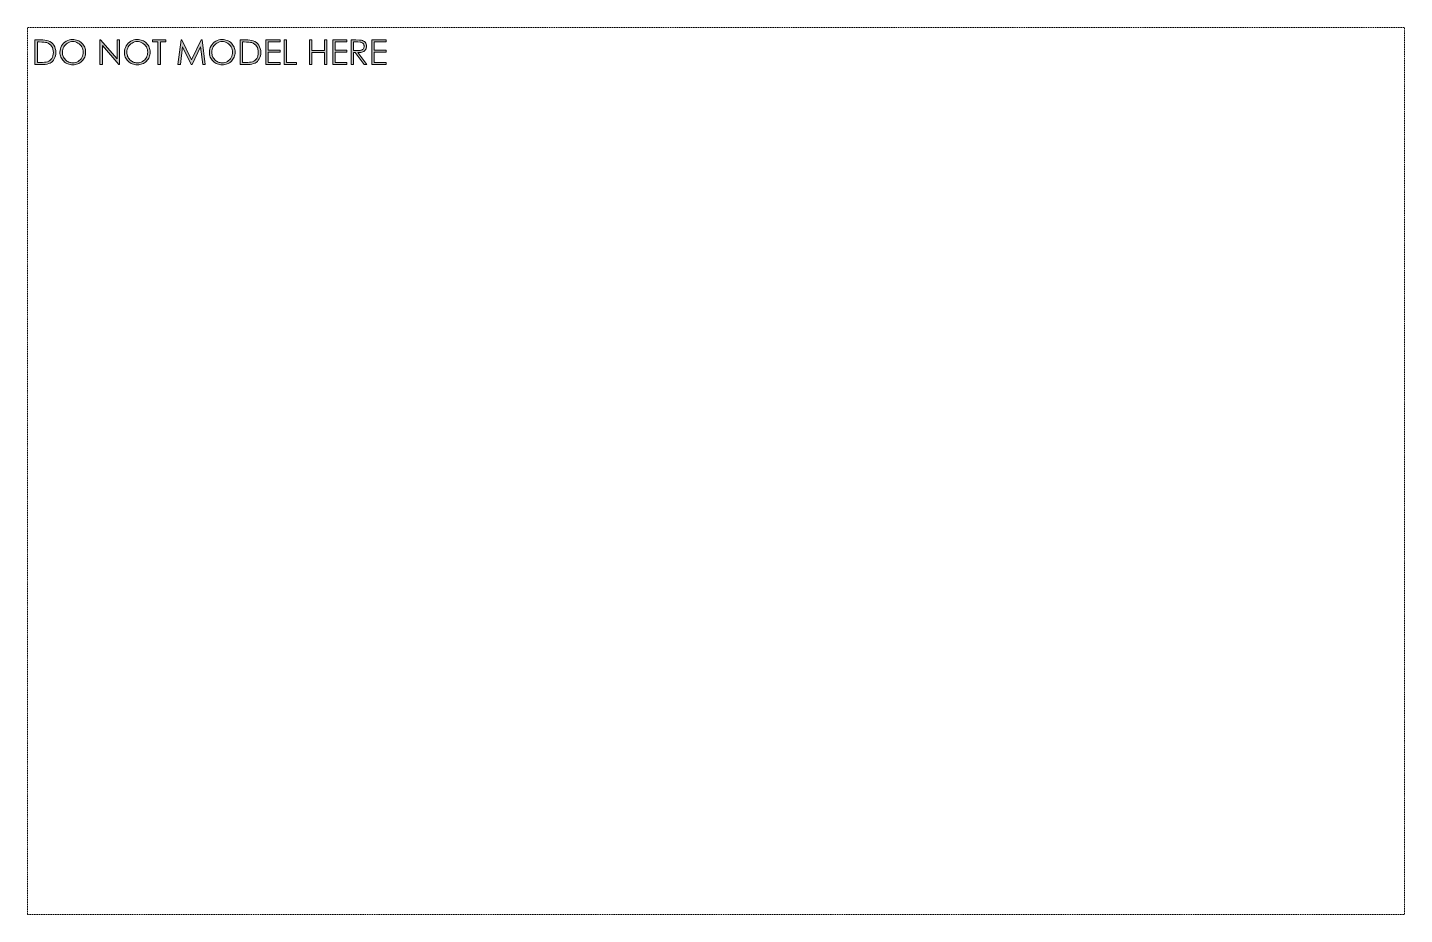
# Model space of a CAD drawing. Header units: inches. Extents: x -10205 to 13964, y -460 to 30702.
# Drawn here: x 11972 to 13964, y -27 to 1257 of the extents above; entities that cross this region are included whole.
import ezdxf

# ---------------------------------------------------------------- set-up
doc = ezdxf.new("R2010")
doc.units = ezdxf.units.IN
doc.header["$MEASUREMENT"] = 0
doc.linetypes.add('Hidden 1_8_', pattern=[0.1875, 0.125, -0.0625])
for name, color, linetype, lineweight in [('A-DETL-HDLN', 90, 'Hidden 1_8_', 9), ('A-GENM', 5, 'Continuous', 9), ('A-GENM-9', 5, 'Continuous', 5)]:
    doc.layers.add(name, color=color, linetype=linetype, lineweight=lineweight)

msp = doc.modelspace()

# ---------------------------------------------------------------- hatches: boundary and pattern name
at = {"layer": 'A-GENM'}
h = msp.add_hatch(color=256, dxfattribs=at)
h.paths.add_polyline_path([(11994.1, 1203.9), (11997.3, 1204), (12000.1, 1204.4), (12002.6, 1205.1), (12004.5, 1205.9), (12006.3, 1206.9), (12007.9, 1208.4), (12009.3, 1209.9), (12010.5, 1211.8), (12011.6, 1213.9), (12012.3, 1216.2), (12012.7, 1218.6), (12012.9, 1221.2), (12012.7, 1224.2), (12012.1, 1226.9), (12011.2, 1229.5), (12009.9, 1231.8), (12008.3, 1233.9), (12006.4, 1235.6), (12003.8, 1237.2), (12001.8, 1238.1), (11999.7, 1238.6), (11997.1, 1239), (11993.9, 1239.3), (11986.3, 1239.4), (11982.7, 1239.4), (11982.7, 1203.9), (11986.3, 1203.9)], flags=0)
h.paths.add_polyline_path([(11986.3, 1206.9), (11986.3, 1236.4), (11992.4, 1236.3), (11995.4, 1236.2), (11997.9, 1235.8), (11999.8, 1235.4), (12002, 1234.5), (12003.8, 1233.4), (12005.5, 1231.8), (12006.8, 1230.2), (12007.9, 1228.3), (12008.8, 1225.6), (12009.2, 1223.7), (12009.3, 1220.8), (12009.2, 1218.7), (12008.7, 1216.4), (12007.9, 1214.2), (12007, 1212.7), (12005.7, 1211), (12004.3, 1209.7), (12002.5, 1208.6), (12000.7, 1207.8), (11999, 1207.4), (11996.7, 1207.1), (11993.8, 1206.9), (11990.4, 1206.9)], flags=0)
at = {"layer": 'A-GENM-9'}
h = msp.add_hatch(color=256, dxfattribs=at)
h.paths.add_polyline_path([(12037.4, 1203.3), (12039.3, 1203.4), (12041.3, 1203.7), (12043.2, 1204.2), (12044.6, 1204.7), (12046.2, 1205.4), (12048.1, 1206.6), (12049.4, 1207.6), (12050.6, 1208.7), (12051.8, 1210), (12052.9, 1211.5), (12053.9, 1213), (12054.6, 1214.6), (12055.2, 1216.2), (12055.6, 1218), (12055.9, 1219.8), (12056, 1221.7), (12055.9, 1223.8), (12055.6, 1225.7), (12055, 1227.6), (12054.4, 1229.3), (12053.9, 1230.4), (12052.9, 1231.9), (12051.8, 1233.3), (12050.6, 1234.7), (12048.5, 1236.4), (12047.7, 1237), (12046.2, 1237.9), (12044.5, 1238.6), (12042.1, 1239.4), (12041, 1239.6), (12039.1, 1239.9), (12037.1, 1240), (12034.7, 1239.8), (12032.4, 1239.3), (12030.1, 1238.6), (12027.9, 1237.5), (12025.9, 1236.2), (12024.1, 1234.6), (12022.6, 1232.8), (12021.2, 1230.8), (12020.2, 1228.6), (12019.4, 1226.3), (12018.9, 1223.7), (12018.8, 1221.2), (12018.9, 1219.1), (12019.1, 1217.9), (12019.6, 1215.9), (12020.2, 1214.4), (12020.9, 1212.9), (12021.8, 1211.4), (12023.4, 1209.4), (12024.8, 1208.1), (12025.7, 1207.3), (12027, 1206.3), (12029, 1205.2), (12030.3, 1204.6), (12032.6, 1203.9), (12033.7, 1203.7), (12035.5, 1203.4), (12037.3, 1203.3)], flags=0)
h.paths.add_polyline_path([(12037.3, 1206.3), (12035.5, 1206.4), (12033.7, 1206.7), (12032.9, 1206.9), (12031.5, 1207.4), (12030.3, 1208), (12029, 1208.8), (12027.5, 1210), (12026.7, 1210.7), (12025.4, 1212.2), (12024.8, 1213), (12024, 1214.3), (12023.4, 1215.6), (12022.8, 1217.5), (12022.6, 1218.4), (12022.4, 1219.9), (12022.3, 1221.5), (12022.4, 1223.6), (12022.8, 1225.6), (12023.4, 1227.5), (12024.3, 1229.3), (12025.4, 1231), (12027.1, 1232.8), (12028.1, 1233.8), (12030.1, 1235.1), (12031.6, 1235.8), (12033.5, 1236.5), (12035.3, 1236.9), (12037.3, 1237), (12039.3, 1236.9), (12041.4, 1236.4), (12043.1, 1235.8), (12045.3, 1234.6), (12046.6, 1233.8), (12048.1, 1232.5), (12049.4, 1231), (12050.5, 1229.3), (12051.3, 1227.6), (12051.9, 1225.7), (12052.3, 1223.8), (12052.4, 1221.7), (12052.3, 1219.6), (12051.9, 1217.6), (12051.3, 1215.7), (12050.5, 1213.9), (12049.4, 1212.2), (12047.7, 1210.4), (12046.2, 1209.1), (12045, 1208.3), (12043.1, 1207.4), (12041.3, 1206.8), (12039.3, 1206.4), (12037.8, 1206.3)], flags=0)
for points in [[(12104.2, 1203.9), (12105, 1203.9), (12105, 1239.4), (12101.5, 1239.4), (12101.5, 1212.1), (12077.4, 1239.4), (12076.7, 1239.4), (12076.7, 1203.9), (12080.2, 1203.9), (12080.2, 1231.1), (12101.5, 1207)], [(12160.8, 1203.9), (12164.1, 1203.9), (12164.1, 1236.4), (12171.8, 1236.4), (12171.8, 1239.4), (12152.9, 1239.4), (12152.9, 1236.4), (12160.5, 1236.4), (12160.5, 1203.9)], [(12193, 1203.9), (12196.3, 1229.3), (12208.6, 1203.9), (12210, 1203.9), (12222.3, 1229.3), (12225.5, 1203.9), (12229.1, 1203.9), (12224.5, 1239.4), (12223.3, 1239.4), (12209.3, 1210.4), (12195.2, 1239.4), (12194, 1239.4), (12189.5, 1203.9)], [(12316.5, 1203.9), (12337.2, 1203.9), (12337.2, 1206.9), (12320, 1206.9), (12320, 1221.6), (12337.2, 1221.6), (12337.2, 1224.6), (12320, 1224.6), (12320, 1236.4), (12337.2, 1236.4), (12337.2, 1239.4), (12316.5, 1239.4)], [(12360.8, 1203.9), (12360.8, 1206.9), (12346.6, 1206.9), (12346.6, 1239.4), (12343.1, 1239.4), (12343.1, 1203.9), (12346.6, 1203.9)], [(12379.7, 1203.9), (12383.2, 1203.9), (12383.2, 1221.1), (12401.5, 1221.1), (12401.5, 1203.9), (12405.1, 1203.9), (12405.1, 1239.4), (12401.5, 1239.4), (12401.5, 1224), (12383.2, 1224), (12383.2, 1239.4), (12379.7, 1239.4)], [(12413.4, 1203.9), (12434, 1203.9), (12434, 1206.9), (12416.9, 1206.9), (12416.9, 1221.6), (12434, 1221.6), (12434, 1224.6), (12416.9, 1224.6), (12416.9, 1236.4), (12434, 1236.4), (12434, 1239.4), (12413.4, 1239.4)], [(12472.3, 1203.9), (12490.7, 1203.9), (12490.7, 1206.9), (12473.6, 1206.9), (12473.6, 1221.6), (12490.7, 1221.6), (12490.7, 1224.6), (12473.6, 1224.6), (12473.6, 1236.4), (12490.7, 1236.4), (12490.7, 1239.4), (12470.1, 1239.4), (12470.1, 1203.9)]]:
    msp.add_hatch(color=256, dxfattribs=at).paths.add_polyline_path(points, flags=0)
h = msp.add_hatch(color=256, dxfattribs=at)
h.paths.add_polyline_path([(12130.8, 1203.3), (12132.7, 1203.4), (12134.6, 1203.7), (12136.5, 1204.2), (12137.9, 1204.7), (12139.5, 1205.4), (12141.4, 1206.6), (12142.7, 1207.6), (12143.9, 1208.7), (12145.2, 1210), (12146.7, 1212.1), (12147.2, 1213), (12148, 1214.6), (12148.6, 1216.2), (12149, 1218), (12149.2, 1219.8), (12149.3, 1221.7), (12149.2, 1223.8), (12148.9, 1225.7), (12148.4, 1227.6), (12147.7, 1229.3), (12147.2, 1230.4), (12146.3, 1231.9), (12145.2, 1233.3), (12143.9, 1234.7), (12141.8, 1236.4), (12141, 1237), (12139.5, 1237.9), (12137.8, 1238.6), (12135.5, 1239.4), (12134.3, 1239.6), (12132.4, 1239.9), (12130.5, 1240), (12128, 1239.8), (12125.7, 1239.3), (12123.4, 1238.6), (12121.3, 1237.5), (12119.3, 1236.2), (12117.5, 1234.6), (12115.9, 1232.8), (12114.6, 1230.8), (12113.5, 1228.6), (12112.7, 1226.3), (12112.2, 1224), (12112.1, 1221.5), (12112.2, 1219.1), (12112.4, 1217.9), (12113, 1215.9), (12113.5, 1214.4), (12114.2, 1212.9), (12115.1, 1211.4), (12116.2, 1210), (12118.1, 1208.1), (12119, 1207.3), (12120.4, 1206.3), (12122.3, 1205.2), (12123.6, 1204.6), (12125.9, 1203.9), (12127, 1203.7), (12128.8, 1203.4), (12130.6, 1203.3)], flags=0)
h.paths.add_polyline_path([(12130.6, 1206.3), (12128.8, 1206.4), (12127, 1206.7), (12126.2, 1206.9), (12124.8, 1207.4), (12123.6, 1208), (12122.3, 1208.8), (12120.8, 1210), (12120, 1210.7), (12118.7, 1212.2), (12118.1, 1213), (12117.4, 1214.3), (12116.7, 1215.6), (12116.1, 1217.5), (12115.9, 1218.4), (12115.7, 1219.9), (12115.6, 1221.5), (12115.8, 1223.6), (12116.1, 1225.6), (12116.8, 1227.5), (12117.6, 1229.3), (12118.7, 1231), (12120.4, 1232.8), (12121.5, 1233.8), (12123.4, 1235.1), (12124.9, 1235.8), (12126.8, 1236.5), (12128.7, 1236.9), (12130.6, 1237), (12132.6, 1236.9), (12134.7, 1236.4), (12136.4, 1235.8), (12138.7, 1234.6), (12139.9, 1233.8), (12141.4, 1232.5), (12142.7, 1231), (12143.8, 1229.3), (12144.7, 1227.6), (12145.3, 1225.7), (12145.6, 1223.8), (12145.8, 1221.7), (12145.6, 1219.6), (12145.3, 1217.6), (12144.7, 1215.7), (12143.8, 1213.9), (12142.6, 1212.1), (12141.1, 1210.4), (12139.5, 1209.1), (12138.3, 1208.3), (12136.4, 1207.4), (12134.6, 1206.8), (12132.7, 1206.4), (12131.2, 1206.3)], flags=0)
h = msp.add_hatch(color=256, dxfattribs=at)
h.paths.add_polyline_path([(12253.6, 1203.3), (12255.5, 1203.4), (12257.5, 1203.7), (12259.4, 1204.2), (12260.8, 1204.7), (12262.4, 1205.4), (12264.6, 1206.8), (12265.6, 1207.6), (12266.8, 1208.7), (12268, 1210), (12269.1, 1211.5), (12270.1, 1213), (12270.8, 1214.6), (12271.4, 1216.2), (12271.8, 1218), (12272.1, 1219.8), (12272.2, 1221.7), (12272.1, 1223.8), (12271.7, 1225.7), (12271.2, 1227.6), (12270.8, 1228.8), (12270.1, 1230.4), (12269.1, 1231.9), (12267.5, 1233.9), (12266.7, 1234.8), (12264.7, 1236.4), (12263.9, 1237), (12262.3, 1237.9), (12260.7, 1238.6), (12259, 1239.2), (12257.2, 1239.6), (12255.3, 1239.9), (12253.3, 1240), (12250.9, 1239.8), (12248.6, 1239.3), (12246.3, 1238.6), (12244.1, 1237.5), (12242.1, 1236.2), (12240.3, 1234.6), (12238.8, 1232.8), (12237.4, 1230.8), (12236.3, 1228.6), (12235.6, 1226.3), (12235.1, 1224), (12235, 1221.5), (12235.1, 1219.1), (12235.3, 1217.9), (12235.8, 1215.9), (12236.3, 1214.4), (12237.1, 1212.9), (12238, 1211.4), (12239.6, 1209.4), (12241, 1208.1), (12241.9, 1207.3), (12243.2, 1206.3), (12245.2, 1205.2), (12246.4, 1204.6), (12248.7, 1203.9), (12249.9, 1203.7), (12251.7, 1203.4), (12253.5, 1203.3)], flags=0)
h.paths.add_polyline_path([(12253.5, 1206.3), (12251.7, 1206.4), (12249.9, 1206.7), (12249.1, 1206.9), (12247.7, 1207.4), (12246.4, 1208), (12245.2, 1208.8), (12243.6, 1210), (12242.9, 1210.7), (12241.9, 1211.8), (12241, 1213), (12240.2, 1214.3), (12239.6, 1215.6), (12239, 1217.5), (12238.8, 1218.4), (12238.6, 1219.9), (12238.5, 1221.5), (12238.6, 1223.6), (12239, 1225.6), (12239.6, 1227.5), (12240.5, 1229.3), (12241.6, 1231), (12243.3, 1232.8), (12244.3, 1233.8), (12246.3, 1235.1), (12247.8, 1235.8), (12249.6, 1236.5), (12251.5, 1236.9), (12253.5, 1237), (12255.5, 1236.9), (12257.4, 1236.5), (12259.3, 1235.8), (12261.5, 1234.6), (12262.8, 1233.8), (12264.6, 1232.1), (12265.6, 1231), (12266.7, 1229.4), (12267.5, 1227.6), (12268.1, 1225.7), (12268.5, 1223.8), (12268.6, 1221.7), (12268.5, 1219.6), (12268.1, 1217.6), (12267.5, 1215.7), (12266.7, 1213.9), (12265.6, 1212.2), (12263.9, 1210.4), (12262.4, 1209.1), (12261.2, 1208.3), (12259.3, 1207.4), (12257.5, 1206.8), (12255.5, 1206.4), (12254, 1206.3)], flags=0)
h = msp.add_hatch(color=256, dxfattribs=at)
h.paths.add_polyline_path([(12279.3, 1203.9), (12290.6, 1203.9), (12293.8, 1204), (12296.6, 1204.4), (12299.1, 1205.1), (12301, 1205.9), (12302.8, 1206.9), (12304.4, 1208.3), (12305.8, 1209.9), (12307.1, 1211.8), (12308.1, 1213.9), (12308.8, 1216.2), (12309.2, 1218.6), (12309.4, 1221.6), (12309.1, 1224.6), (12308.7, 1226.9), (12307.7, 1229.5), (12306.5, 1231.8), (12304.9, 1233.9), (12303, 1235.6), (12300.4, 1237.2), (12298.3, 1238.1), (12296.2, 1238.6), (12293.6, 1239), (12290.4, 1239.3), (12282.8, 1239.4), (12279.3, 1239.4)], flags=0)
h.paths.add_polyline_path([(12282.8, 1206.9), (12282.8, 1236.4), (12288.9, 1236.3), (12291.9, 1236.2), (12294.4, 1235.8), (12296.4, 1235.4), (12298.5, 1234.5), (12300.4, 1233.4), (12302.1, 1231.8), (12303.3, 1230.2), (12304.4, 1228.3), (12305.3, 1225.6), (12305.7, 1223.7), (12305.8, 1220.8), (12305.7, 1218.7), (12305.3, 1216.5), (12304.4, 1214.2), (12303.5, 1212.7), (12302.3, 1211), (12300.8, 1209.7), (12299, 1208.6), (12297.2, 1207.8), (12295.5, 1207.4), (12293.2, 1207.1), (12290.4, 1206.9), (12286.9, 1206.9)], flags=0)
h = msp.add_hatch(color=256, dxfattribs=at)
h.paths.add_polyline_path([(12439.9, 1203.9), (12443.5, 1203.9), (12443.5, 1221.1), (12445.7, 1221.1), (12458.7, 1203.9), (12463, 1203.9), (12450, 1221.1), (12453.1, 1221.2), (12454, 1221.3), (12456, 1221.8), (12457.3, 1222.3), (12458.7, 1223), (12459.3, 1223.5), (12460.4, 1224.5), (12461.3, 1225.8), (12461.6, 1226.5), (12462, 1227.6), (12462.3, 1228.9), (12462.4, 1230.3), (12462.3, 1231.9), (12461.9, 1233.4), (12461, 1235), (12460.4, 1235.9), (12459.3, 1237), (12458.1, 1237.8), (12456.7, 1238.5), (12455.2, 1238.9), (12452.1, 1239.2), (12443.5, 1239.4), (12439.9, 1239.4)], flags=0)
h.paths.add_polyline_path([(12449.7, 1224), (12443.5, 1224), (12443.5, 1236.4), (12450, 1236.4), (12453.1, 1236.2), (12454.3, 1236), (12455.2, 1235.8), (12456, 1235.4), (12456.7, 1234.9), (12457.3, 1234.3), (12457.9, 1233.6), (12458.3, 1232.8), (12458.7, 1231.7), (12458.8, 1231.2), (12458.8, 1230.3), (12458.7, 1228.9), (12458.6, 1228.5), (12458.3, 1227.7), (12457.8, 1226.9), (12457.3, 1226.2), (12456.7, 1225.6), (12456, 1225.1), (12455.1, 1224.7), (12454, 1224.3), (12452.9, 1224.1), (12449.9, 1224)], flags=0)

# ---------------------------------------------------------------- linework, layer by layer
at = {"layer": 'A-DETL-HDLN'}
for p, q in [((11971.9, 1257.3), (13963.9, 1257.3)), ((11971.9, -26.7), (11971.9, 1257.3)), ((13963.9, 1257.3), (13963.9, -26.7)), ((13963.9, -26.7), (11971.9, -26.7))]:
    msp.add_line(p, q, dxfattribs=at)
at = {"layer": 'A-GENM'}
for p, q in [((11990.1, 1239.4), (11982.7, 1239.4)), ((11982.7, 1239.4), (11982.7, 1203.9)), ((11986.3, 1206.9), (11986.3, 1236.4)), ((11986.3, 1236.4), (11988.8, 1236.4)), ((11988.8, 1236.4), (11992.4, 1236.3)), ((11993.9, 1239.3), (11990.1, 1239.4)), ((11992.4, 1236.3), (11995.4, 1236.2)), ((11997.1, 1239), (11993.9, 1239.3)), ((11995.4, 1236.2), (11997.9, 1235.8)), ((11999.7, 1238.6), (11997.1, 1239)), ((11997.9, 1235.8), (11999.8, 1235.4)), ((12001.8, 1238.1), (11999.7, 1238.6)), ((11999.8, 1235.4), (12002, 1234.5)), ((12004.3, 1237), (12001.8, 1238.1)), ((12006.4, 1235.6), (12004.3, 1237)), ((12008.3, 1233.9), (12006.4, 1235.6)), ((12025.9, 1236.2), (12024.1, 1234.6)), ((12027.9, 1237.5), (12025.9, 1236.2)), ((12030.1, 1238.6), (12027.9, 1237.5)), ((12029.8, 1234.9), (12031.6, 1235.8)), ((12032.4, 1239.3), (12030.1, 1238.6)), ((12031.6, 1235.8), (12033.5, 1236.5)), ((12034.7, 1239.8), (12032.4, 1239.3)), ((12033.5, 1236.5), (12035.3, 1236.9)), ((12037.1, 1240), (12034.7, 1239.8)), ((12035.3, 1236.9), (12037.3, 1237)), ((12039.1, 1239.9), (12037.1, 1240)), ((12037.3, 1237), (12039.3, 1236.9)), ((12041, 1239.6), (12039.1, 1239.9)), ((12039.3, 1236.9), (12041.2, 1236.5)), ((12042.8, 1239.2), (12041, 1239.6)), ((12041.2, 1236.5), (12043.1, 1235.8)), ((12044.5, 1238.6), (12042.8, 1239.2)), ((12043.1, 1235.8), (12044.9, 1234.9)), ((12046.2, 1237.9), (12044.5, 1238.6)), ((12047.7, 1237), (12046.2, 1237.9)), ((12049.2, 1235.9), (12047.7, 1237)), ((12050.6, 1234.7), (12049.2, 1235.9)), ((12077.4, 1239.4), (12076.7, 1239.4)), ((12076.7, 1239.4), (12076.7, 1203.9)), ((12101.5, 1212.1), (12077.4, 1239.4)), ((12105, 1239.4), (12101.5, 1239.4)), ((12101.5, 1239.4), (12101.5, 1212.1)), ((12105, 1203.9), (12105, 1239.4)), ((12119.3, 1236.2), (12117.5, 1234.6)), ((12121.3, 1237.5), (12119.3, 1236.2)), ((12123.4, 1238.6), (12121.3, 1237.5)), ((12123.1, 1234.9), (12124.9, 1235.8)), ((12125.7, 1239.3), (12123.4, 1238.6)), ((12124.9, 1235.8), (12126.8, 1236.5)), ((12128, 1239.8), (12125.7, 1239.3)), ((12126.8, 1236.5), (12128.7, 1236.9)), ((12130.5, 1240), (12128, 1239.8)), ((12128.7, 1236.9), (12130.6, 1237)), ((12132.4, 1239.9), (12130.5, 1240)), ((12130.6, 1237), (12132.6, 1236.9)), ((12134.3, 1239.6), (12132.4, 1239.9)), ((12132.6, 1236.9), (12134.5, 1236.5)), ((12136.1, 1239.2), (12134.3, 1239.6)), ((12134.5, 1236.5), (12136.4, 1235.8)), ((12137.8, 1238.6), (12136.1, 1239.2)), ((12136.4, 1235.8), (12138.2, 1234.9)), ((12139.5, 1237.9), (12137.8, 1238.6)), ((12141, 1237), (12139.5, 1237.9)), ((12142.5, 1235.9), (12141, 1237)), ((12143.9, 1234.7), (12142.5, 1235.9)), ((12171.8, 1239.4), (12152.9, 1239.4)), ((12152.9, 1239.4), (12152.9, 1236.4)), ((12152.9, 1236.4), (12160.5, 1236.4)), ((12160.5, 1236.4), (12160.5, 1203.9)), ((12164.1, 1203.9), (12164.1, 1236.4)), ((12164.1, 1236.4), (12171.8, 1236.4)), ((12171.8, 1236.4), (12171.8, 1239.4)), ((12194, 1239.4), (12189.5, 1203.9)), ((12195.2, 1239.4), (12194, 1239.4)), ((12209.3, 1210.4), (12195.2, 1239.4)), ((12223.3, 1239.4), (12209.3, 1210.4)), ((12224.5, 1239.4), (12223.3, 1239.4)), ((12229.1, 1203.9), (12224.5, 1239.4)), ((12242.1, 1236.2), (12240.3, 1234.6)), ((12244.1, 1237.5), (12242.1, 1236.2)), ((12246.3, 1238.6), (12244.1, 1237.5)), ((12246, 1234.9), (12247.8, 1235.8)), ((12248.6, 1239.3), (12246.3, 1238.6)), ((12247.8, 1235.8), (12249.6, 1236.5)), ((12250.9, 1239.8), (12248.6, 1239.3)), ((12249.6, 1236.5), (12251.5, 1236.9)), ((12253.3, 1240), (12250.9, 1239.8)), ((12251.5, 1236.9), (12253.5, 1237)), ((12255.3, 1239.9), (12253.3, 1240)), ((12253.5, 1237), (12255.5, 1236.9)), ((12257.2, 1239.6), (12255.3, 1239.9)), ((12255.5, 1236.9), (12257.4, 1236.5)), ((12259, 1239.2), (12257.2, 1239.6)), ((12257.4, 1236.5), (12259.3, 1235.8)), ((12260.7, 1238.6), (12259, 1239.2)), ((12259.3, 1235.8), (12261.1, 1234.9)), ((12262.3, 1237.9), (12260.7, 1238.6)), ((12263.9, 1237), (12262.3, 1237.9)), ((12265.4, 1235.9), (12263.9, 1237)), ((12266.8, 1234.7), (12265.4, 1235.9)), ((12286.7, 1239.4), (12279.3, 1239.4)), ((12279.3, 1239.4), (12279.3, 1203.9)), ((12282.8, 1206.9), (12282.8, 1236.4)), ((12282.8, 1236.4), (12285.3, 1236.4)), ((12285.3, 1236.4), (12288.9, 1236.3)), ((12290.4, 1239.3), (12286.7, 1239.4)), ((12288.9, 1236.3), (12291.9, 1236.2)), ((12293.6, 1239), (12290.4, 1239.3)), ((12291.9, 1236.2), (12294.4, 1235.8)), ((12296.2, 1238.6), (12293.6, 1239)), ((12294.4, 1235.8), (12296.4, 1235.4)), ((12298.3, 1238.1), (12296.2, 1238.6)), ((12296.4, 1235.4), (12298.5, 1234.5)), ((12300.8, 1237), (12298.3, 1238.1)), ((12303, 1235.6), (12300.8, 1237)), ((12304.9, 1233.9), (12303, 1235.6)), ((12316.5, 1239.4), (12316.5, 1203.9)), ((12337.2, 1239.4), (12316.5, 1239.4)), ((12320, 1224.6), (12320, 1236.4)), ((12320, 1236.4), (12337.2, 1236.4)), ((12337.2, 1236.4), (12337.2, 1239.4)), ((12343.1, 1239.4), (12343.1, 1203.9)), ((12346.6, 1239.4), (12343.1, 1239.4)), ((12346.6, 1206.9), (12346.6, 1239.4)), ((12379.7, 1239.4), (12379.7, 1203.9)), ((12383.2, 1239.4), (12379.7, 1239.4)), ((12383.2, 1224), (12383.2, 1239.4)), ((12405.1, 1239.4), (12401.5, 1239.4)), ((12401.5, 1239.4), (12401.5, 1224)), ((12405.1, 1203.9), (12405.1, 1239.4)), ((12413.4, 1239.4), (12413.4, 1203.9)), ((12434, 1239.4), (12413.4, 1239.4)), ((12416.9, 1224.6), (12416.9, 1236.4)), ((12416.9, 1236.4), (12434, 1236.4)), ((12434, 1236.4), (12434, 1239.4)), ((12439.9, 1239.4), (12439.9, 1203.9)), ((12447.1, 1239.4), (12439.9, 1239.4)), ((12443.5, 1236.4), (12449.9, 1236.4)), ((12443.5, 1224), (12443.5, 1236.4)), ((12452.1, 1239.2), (12447.1, 1239.4)), ((12449.9, 1236.4), (12453.1, 1236.2)), ((12455.2, 1238.9), (12452.1, 1239.2)), ((12453.1, 1236.2), (12454.3, 1236)), ((12454.3, 1236), (12455.2, 1235.8)), ((12456.7, 1238.5), (12455.2, 1238.9)), ((12455.2, 1235.8), (12456, 1235.4)), ((12456, 1235.4), (12456.7, 1234.9)), ((12458.1, 1237.8), (12456.7, 1238.5)), ((12459.3, 1237), (12458.1, 1237.8)), ((12460.4, 1235.9), (12459.3, 1237)), ((12461.3, 1234.7), (12460.4, 1235.9)), ((12470.1, 1239.4), (12470.1, 1203.9)), ((12490.7, 1239.4), (12470.1, 1239.4)), ((12473.6, 1224.6), (12473.6, 1236.4)), ((12473.6, 1236.4), (12490.7, 1236.4)), ((12490.7, 1236.4), (12490.7, 1239.4)), ((12002, 1234.5), (12003.8, 1233.4)), ((12003.8, 1233.4), (12005.4, 1232)), ((12005.4, 1232), (12006.8, 1230.2)), ((12006.8, 1230.2), (12007.9, 1228.3)), ((12007.9, 1228.3), (12008.7, 1226.1)), ((12008.7, 1216.5), (12008, 1214.5)), ((12009.9, 1231.8), (12008.3, 1233.9)), ((12008.7, 1226.1), (12009.2, 1223.7)), ((12009.2, 1218.8), (12008.7, 1216.5)), ((12009.2, 1223.7), (12009.3, 1221.2)), ((12009.3, 1221.2), (12009.2, 1218.8)), ((12011.2, 1229.5), (12009.9, 1231.8)), ((12012.1, 1226.9), (12011.2, 1229.5)), ((12011.6, 1213.9), (12012.3, 1216.2)), ((12012.7, 1224.2), (12012.1, 1226.9)), ((12012.3, 1216.2), (12012.7, 1218.6)), ((12012.9, 1221.2), (12012.7, 1224.2)), ((12012.7, 1218.6), (12012.9, 1221.2)), ((12018.9, 1224), (12018.8, 1221.5)), ((12018.8, 1221.5), (12018.8, 1219.6)), ((12018.8, 1219.6), (12019.1, 1217.9)), ((12019.4, 1226.3), (12018.9, 1224)), ((12019.1, 1217.9), (12019.5, 1216.2)), ((12020.2, 1228.6), (12019.4, 1226.3)), ((12019.5, 1216.2), (12020.1, 1214.5)), ((12021.2, 1230.8), (12020.2, 1228.6)), ((12022.6, 1232.8), (12021.2, 1230.8)), ((12022.3, 1221.5), (12022.4, 1223.6)), ((12022.4, 1219.9), (12022.3, 1221.5)), ((12022.4, 1223.6), (12022.8, 1225.6)), ((12022.6, 1218.4), (12022.4, 1219.9)), ((12024.1, 1234.6), (12022.6, 1232.8)), ((12022.9, 1217), (12022.6, 1218.4)), ((12022.8, 1225.6), (12023.4, 1227.5)), ((12023.4, 1215.6), (12022.9, 1217)), ((12023.4, 1227.5), (12024.3, 1229.3)), ((12024, 1214.3), (12023.4, 1215.6)), ((12024.3, 1229.3), (12025.4, 1231)), ((12025.4, 1231), (12026.7, 1232.5)), ((12026.7, 1232.5), (12028.1, 1233.8)), ((12028.1, 1233.8), (12029.8, 1234.9)), ((12044.9, 1234.9), (12046.6, 1233.8)), ((12046.6, 1233.8), (12048.1, 1232.5)), ((12048.1, 1232.5), (12049.4, 1231)), ((12049.4, 1231), (12050.5, 1229.4)), ((12050.5, 1229.4), (12051.3, 1227.6)), ((12051.3, 1215.7), (12050.5, 1213.9)), ((12051.8, 1233.3), (12050.6, 1234.7)), ((12051.3, 1227.6), (12051.9, 1225.7)), ((12051.9, 1217.6), (12051.3, 1215.7)), ((12052.9, 1231.9), (12051.8, 1233.3)), ((12051.9, 1225.7), (12052.3, 1223.8)), ((12052.3, 1219.6), (12051.9, 1217.6)), ((12052.3, 1223.8), (12052.4, 1221.7)), ((12052.4, 1221.7), (12052.3, 1219.6)), ((12053.9, 1230.4), (12052.9, 1231.9)), ((12054.6, 1228.8), (12053.9, 1230.4)), ((12055.2, 1227.1), (12054.6, 1228.8)), ((12054.6, 1214.6), (12055.2, 1216.2)), ((12055.6, 1225.4), (12055.2, 1227.1)), ((12055.2, 1216.2), (12055.6, 1218)), ((12055.9, 1223.5), (12055.6, 1225.4)), ((12055.6, 1218), (12055.9, 1219.8)), ((12056, 1221.7), (12055.9, 1223.5)), ((12055.9, 1219.8), (12056, 1221.7)), ((12080.2, 1203.9), (12080.2, 1231.1)), ((12080.2, 1231.1), (12104.2, 1203.9)), ((12112.2, 1224), (12112.1, 1221.5)), ((12112.1, 1221.5), (12112.2, 1219.6)), ((12112.7, 1226.3), (12112.2, 1224)), ((12112.2, 1219.6), (12112.4, 1217.9)), ((12112.4, 1217.9), (12112.9, 1216.2)), ((12113.5, 1228.6), (12112.7, 1226.3)), ((12112.9, 1216.2), (12113.4, 1214.5)), ((12114.6, 1230.8), (12113.5, 1228.6)), ((12115.9, 1232.8), (12114.6, 1230.8)), ((12115.6, 1221.5), (12115.8, 1223.6)), ((12115.7, 1219.9), (12115.6, 1221.5)), ((12115.9, 1218.4), (12115.7, 1219.9)), ((12115.8, 1223.6), (12116.1, 1225.6)), ((12117.5, 1234.6), (12115.9, 1232.8)), ((12116.3, 1217), (12115.9, 1218.4)), ((12116.1, 1225.6), (12116.8, 1227.5)), ((12116.7, 1215.6), (12116.3, 1217)), ((12117.4, 1214.3), (12116.7, 1215.6)), ((12116.8, 1227.5), (12117.6, 1229.3)), ((12117.6, 1229.3), (12118.7, 1231)), ((12118.7, 1231), (12120, 1232.5)), ((12120, 1232.5), (12121.5, 1233.8)), ((12121.5, 1233.8), (12123.1, 1234.9)), ((12138.2, 1234.9), (12139.9, 1233.8)), ((12139.9, 1233.8), (12141.4, 1232.5)), ((12141.4, 1232.5), (12142.7, 1231)), ((12142.7, 1231), (12143.8, 1229.4)), ((12143.8, 1229.4), (12144.7, 1227.6)), ((12144.7, 1215.7), (12143.8, 1213.9)), ((12145.2, 1233.3), (12143.9, 1234.7)), ((12144.7, 1227.6), (12145.3, 1225.7)), ((12145.3, 1217.6), (12144.7, 1215.7)), ((12146.3, 1231.9), (12145.2, 1233.3)), ((12145.3, 1225.7), (12145.6, 1223.8)), ((12145.6, 1219.6), (12145.3, 1217.6)), ((12145.6, 1223.8), (12145.8, 1221.7)), ((12145.8, 1221.7), (12145.6, 1219.6)), ((12147.2, 1230.4), (12146.3, 1231.9)), ((12148, 1228.8), (12147.2, 1230.4)), ((12148.5, 1227.1), (12148, 1228.8)), ((12148, 1214.6), (12148.6, 1216.2)), ((12149, 1225.4), (12148.5, 1227.1)), ((12148.6, 1216.2), (12149, 1218)), ((12149.2, 1223.5), (12149, 1225.4)), ((12149, 1218), (12149.2, 1219.8)), ((12149.3, 1221.7), (12149.2, 1223.5)), ((12149.2, 1219.8), (12149.3, 1221.7)), ((12193, 1203.9), (12196.3, 1229.3)), ((12196.3, 1229.3), (12208.6, 1203.9)), ((12210, 1203.9), (12222.3, 1229.3)), ((12222.3, 1229.3), (12225.5, 1203.9)), ((12235.1, 1224), (12235, 1221.5)), ((12235, 1221.5), (12235, 1219.6)), ((12235, 1219.6), (12235.3, 1217.9)), ((12235.6, 1226.3), (12235.1, 1224)), ((12235.3, 1217.9), (12235.7, 1216.2)), ((12236.3, 1228.6), (12235.6, 1226.3)), ((12235.7, 1216.2), (12236.3, 1214.5)), ((12237.4, 1230.8), (12236.3, 1228.6)), ((12238.8, 1232.8), (12237.4, 1230.8)), ((12238.5, 1221.5), (12238.6, 1223.6)), ((12238.6, 1219.9), (12238.5, 1221.5)), ((12238.6, 1223.6), (12239, 1225.6)), ((12238.8, 1218.4), (12238.6, 1219.9)), ((12240.3, 1234.6), (12238.8, 1232.8)), ((12239.1, 1217), (12238.8, 1218.4)), ((12239, 1225.6), (12239.6, 1227.5)), ((12239.6, 1215.6), (12239.1, 1217)), ((12239.6, 1227.5), (12240.5, 1229.3)), ((12240.2, 1214.3), (12239.6, 1215.6)), ((12240.5, 1229.3), (12241.6, 1231)), ((12241.6, 1231), (12242.9, 1232.5)), ((12242.9, 1232.5), (12244.3, 1233.8)), ((12244.3, 1233.8), (12246, 1234.9)), ((12261.1, 1234.9), (12262.8, 1233.8)), ((12262.8, 1233.8), (12264.3, 1232.5)), ((12264.3, 1232.5), (12265.6, 1231)), ((12265.6, 1231), (12266.7, 1229.4)), ((12266.7, 1229.4), (12267.5, 1227.6)), ((12267.5, 1215.7), (12266.7, 1213.9)), ((12268, 1233.3), (12266.8, 1234.7)), ((12267.5, 1227.6), (12268.1, 1225.7)), ((12268.1, 1217.6), (12267.5, 1215.7)), ((12269.1, 1231.9), (12268, 1233.3)), ((12268.1, 1225.7), (12268.5, 1223.8)), ((12268.5, 1219.6), (12268.1, 1217.6)), ((12268.5, 1223.8), (12268.6, 1221.7)), ((12268.6, 1221.7), (12268.5, 1219.6)), ((12270.1, 1230.4), (12269.1, 1231.9)), ((12270.8, 1228.8), (12270.1, 1230.4)), ((12271.4, 1227.1), (12270.8, 1228.8)), ((12270.8, 1214.6), (12271.4, 1216.2)), ((12271.8, 1225.4), (12271.4, 1227.1)), ((12271.4, 1216.2), (12271.8, 1218)), ((12272.1, 1223.5), (12271.8, 1225.4)), ((12271.8, 1218), (12272.1, 1219.8)), ((12272.2, 1221.7), (12272.1, 1223.5)), ((12272.1, 1219.8), (12272.2, 1221.7)), ((12298.5, 1234.5), (12300.4, 1233.4)), ((12300.4, 1233.4), (12302, 1232)), ((12302, 1232), (12303.3, 1230.2)), ((12303.3, 1230.2), (12304.4, 1228.3)), ((12304.4, 1228.3), (12305.2, 1226.1)), ((12305.3, 1216.5), (12304.5, 1214.5)), ((12306.5, 1231.8), (12304.9, 1233.9)), ((12305.2, 1226.1), (12305.7, 1223.7)), ((12305.7, 1218.8), (12305.3, 1216.5)), ((12305.7, 1223.7), (12305.8, 1221.2)), ((12305.8, 1221.2), (12305.7, 1218.8)), ((12307.7, 1229.5), (12306.5, 1231.8)), ((12308.7, 1226.9), (12307.7, 1229.5)), ((12308.1, 1213.9), (12308.8, 1216.2)), ((12309.2, 1224.2), (12308.7, 1226.9)), ((12308.8, 1216.2), (12309.2, 1218.6)), ((12309.4, 1221.2), (12309.2, 1224.2)), ((12309.2, 1218.6), (12309.4, 1221.2)), ((12337.2, 1224.6), (12320, 1224.6)), ((12320, 1206.9), (12320, 1221.6)), ((12320, 1221.6), (12337.2, 1221.6)), ((12337.2, 1221.6), (12337.2, 1224.6)), ((12401.5, 1224), (12383.2, 1224)), ((12383.2, 1203.9), (12383.2, 1221.1)), ((12383.2, 1221.1), (12401.5, 1221.1)), ((12401.5, 1221.1), (12401.5, 1203.9)), ((12434, 1224.6), (12416.9, 1224.6)), ((12416.9, 1206.9), (12416.9, 1221.6)), ((12416.9, 1221.6), (12434, 1221.6)), ((12434, 1221.6), (12434, 1224.6)), ((12449.7, 1224), (12443.5, 1224)), ((12443.5, 1203.9), (12443.5, 1221.1)), ((12443.5, 1221.1), (12445.7, 1221.1)), ((12445.7, 1221.1), (12458.7, 1203.9)), ((12452.9, 1224.1), (12449.7, 1224)), ((12463, 1203.9), (12450, 1221.1)), ((12450, 1221.1), (12452.1, 1221.1)), ((12452.1, 1221.1), (12454, 1221.3)), ((12454.1, 1224.4), (12452.9, 1224.1)), ((12454, 1221.3), (12455.7, 1221.7)), ((12455.1, 1224.7), (12454.1, 1224.4)), ((12456, 1225.1), (12455.1, 1224.7)), ((12455.7, 1221.7), (12457.1, 1222.2)), ((12456.7, 1225.6), (12456, 1225.1)), ((12456.7, 1234.9), (12457.3, 1234.3)), ((12457.3, 1226.2), (12456.7, 1225.6)), ((12457.1, 1222.2), (12458.3, 1222.8)), ((12457.3, 1234.3), (12457.8, 1233.6)), ((12457.9, 1226.9), (12457.3, 1226.2)), ((12457.8, 1233.6), (12458.3, 1232.8)), ((12458.3, 1227.7), (12457.9, 1226.9)), ((12458.3, 1232.8), (12458.6, 1232)), ((12458.6, 1228.5), (12458.3, 1227.7)), ((12458.3, 1222.8), (12459.3, 1223.5)), ((12458.6, 1232), (12458.8, 1231.2)), ((12458.8, 1229.4), (12458.6, 1228.5)), ((12458.8, 1231.2), (12458.8, 1230.3)), ((12458.8, 1230.3), (12458.8, 1229.4)), ((12459.3, 1223.5), (12460.2, 1224.4)), ((12460.2, 1224.4), (12461, 1225.4)), ((12461, 1225.4), (12461.6, 1226.5)), ((12461.9, 1233.4), (12461.3, 1234.7)), ((12461.6, 1226.5), (12462, 1227.6)), ((12462.3, 1231.9), (12461.9, 1233.4)), ((12462, 1227.6), (12462.3, 1228.9)), ((12462.4, 1230.3), (12462.3, 1231.9)), ((12462.3, 1228.9), (12462.4, 1230.3)), ((12490.7, 1224.6), (12473.6, 1224.6)), ((12473.6, 1206.9), (12473.6, 1221.6)), ((12473.6, 1221.6), (12490.7, 1221.6)), ((12490.7, 1221.6), (12490.7, 1224.6)), ((11982.7, 1203.9), (11994.1, 1203.9)), ((11990.4, 1206.9), (11986.3, 1206.9)), ((11993.8, 1206.9), (11990.4, 1206.9)), ((11996.7, 1207.1), (11993.8, 1206.9)), ((11994.1, 1203.9), (11997.3, 1204)), ((11999, 1207.4), (11996.7, 1207.1)), ((11997.3, 1204), (12000.1, 1204.4)), ((12000.7, 1207.8), (11999, 1207.4)), ((12000.1, 1204.4), (12002.5, 1205)), ((12002.6, 1208.6), (12000.7, 1207.8)), ((12002.5, 1205), (12004.5, 1205.9)), ((12004.3, 1209.7), (12002.6, 1208.6)), ((12005.7, 1211), (12004.3, 1209.7)), ((12004.5, 1205.9), (12006.3, 1206.9)), ((12007, 1212.7), (12005.7, 1211)), ((12006.3, 1206.9), (12007.9, 1208.3)), ((12008, 1214.5), (12007, 1212.7)), ((12007.9, 1208.3), (12009.3, 1209.9)), ((12009.3, 1209.9), (12010.5, 1211.8)), ((12010.5, 1211.8), (12011.6, 1213.9)), ((12020.1, 1214.5), (12020.9, 1212.9)), ((12020.9, 1212.9), (12021.8, 1211.4)), ((12021.8, 1211.4), (12022.9, 1210)), ((12022.9, 1210), (12024.2, 1208.6)), ((12024.8, 1213), (12024, 1214.3)), ((12024.2, 1208.6), (12025.6, 1207.4)), ((12025.7, 1211.8), (12024.8, 1213)), ((12025.6, 1207.4), (12027, 1206.3)), ((12026.7, 1210.7), (12025.7, 1211.8)), ((12027.8, 1209.7), (12026.7, 1210.7)), ((12027, 1206.3), (12028.6, 1205.4)), ((12029, 1208.8), (12027.8, 1209.7)), ((12028.6, 1205.4), (12030.2, 1204.7)), ((12030.3, 1208), (12029, 1208.8)), ((12030.2, 1204.7), (12031.9, 1204.1)), ((12031.5, 1207.4), (12030.3, 1208)), ((12032.9, 1206.9), (12031.5, 1207.4)), ((12031.9, 1204.1), (12033.7, 1203.7)), ((12034.3, 1206.6), (12032.9, 1206.9)), ((12033.7, 1203.7), (12035.5, 1203.4)), ((12035.8, 1206.4), (12034.3, 1206.6)), ((12035.5, 1203.4), (12037.4, 1203.3)), ((12037.3, 1206.3), (12035.8, 1206.4)), ((12039.3, 1206.4), (12037.3, 1206.3)), ((12037.4, 1203.3), (12039.3, 1203.4)), ((12041.3, 1206.8), (12039.3, 1206.4)), ((12039.3, 1203.4), (12041.2, 1203.7)), ((12041.2, 1203.7), (12042.9, 1204.1)), ((12043.2, 1207.4), (12041.3, 1206.8)), ((12042.9, 1204.1), (12044.6, 1204.7)), ((12045, 1208.3), (12043.2, 1207.4)), ((12044.6, 1204.7), (12046.2, 1205.4)), ((12046.6, 1209.4), (12045, 1208.3)), ((12046.2, 1205.4), (12047.7, 1206.3)), ((12048.1, 1210.7), (12046.6, 1209.4)), ((12047.7, 1206.3), (12049.2, 1207.4)), ((12049.4, 1212.2), (12048.1, 1210.7)), ((12049.2, 1207.4), (12050.6, 1208.7)), ((12050.5, 1213.9), (12049.4, 1212.2)), ((12050.6, 1208.7), (12051.8, 1210)), ((12051.8, 1210), (12052.9, 1211.5)), ((12052.9, 1211.5), (12053.9, 1213)), ((12053.9, 1213), (12054.6, 1214.6)), ((12076.7, 1203.9), (12080.2, 1203.9)), ((12104.2, 1203.9), (12105, 1203.9)), ((12113.4, 1214.5), (12114.2, 1212.9)), ((12114.2, 1212.9), (12115.1, 1211.4)), ((12115.1, 1211.4), (12116.2, 1210)), ((12116.2, 1210), (12117.5, 1208.6)), ((12118.1, 1213), (12117.4, 1214.3)), ((12117.5, 1208.6), (12118.9, 1207.4)), ((12119, 1211.8), (12118.1, 1213)), ((12118.9, 1207.4), (12120.4, 1206.3)), ((12120, 1210.7), (12119, 1211.8)), ((12121.2, 1209.7), (12120, 1210.7)), ((12120.4, 1206.3), (12121.9, 1205.4)), ((12122.3, 1208.8), (12121.2, 1209.7)), ((12121.9, 1205.4), (12123.5, 1204.7)), ((12123.6, 1208), (12122.3, 1208.8)), ((12123.5, 1204.7), (12125.2, 1204.1)), ((12124.9, 1207.4), (12123.6, 1208)), ((12126.2, 1206.9), (12124.9, 1207.4)), ((12125.2, 1204.1), (12127, 1203.7)), ((12127.6, 1206.6), (12126.2, 1206.9)), ((12127, 1203.7), (12128.8, 1203.4)), ((12129.1, 1206.4), (12127.6, 1206.6)), ((12128.8, 1203.4), (12130.8, 1203.3)), ((12130.6, 1206.3), (12129.1, 1206.4)), ((12132.7, 1206.4), (12130.6, 1206.3)), ((12130.8, 1203.3), (12132.7, 1203.4)), ((12134.6, 1206.8), (12132.7, 1206.4)), ((12132.7, 1203.4), (12134.5, 1203.7)), ((12134.5, 1203.7), (12136.2, 1204.1)), ((12136.5, 1207.4), (12134.6, 1206.8)), ((12136.2, 1204.1), (12137.9, 1204.7)), ((12138.3, 1208.3), (12136.5, 1207.4)), ((12137.9, 1204.7), (12139.5, 1205.4)), ((12140, 1209.4), (12138.3, 1208.3)), ((12139.5, 1205.4), (12141.1, 1206.3)), ((12141.4, 1210.7), (12140, 1209.4)), ((12141.1, 1206.3), (12142.5, 1207.4)), ((12142.7, 1212.2), (12141.4, 1210.7)), ((12142.5, 1207.4), (12143.9, 1208.7)), ((12143.8, 1213.9), (12142.7, 1212.2)), ((12143.9, 1208.7), (12145.2, 1210)), ((12145.2, 1210), (12146.3, 1211.5)), ((12146.3, 1211.5), (12147.2, 1213)), ((12147.2, 1213), (12148, 1214.6)), ((12160.5, 1203.9), (12164.1, 1203.9)), ((12189.5, 1203.9), (12193, 1203.9)), ((12208.6, 1203.9), (12210, 1203.9)), ((12225.5, 1203.9), (12229.1, 1203.9)), ((12236.3, 1214.5), (12237.1, 1212.9)), ((12237.1, 1212.9), (12238, 1211.4)), ((12238, 1211.4), (12239.1, 1210)), ((12239.1, 1210), (12240.4, 1208.6)), ((12241, 1213), (12240.2, 1214.3)), ((12240.4, 1208.6), (12241.8, 1207.4)), ((12241.9, 1211.8), (12241, 1213)), ((12241.8, 1207.4), (12243.2, 1206.3)), ((12242.9, 1210.7), (12241.9, 1211.8)), ((12244, 1209.7), (12242.9, 1210.7)), ((12243.2, 1206.3), (12244.8, 1205.4)), ((12245.2, 1208.8), (12244, 1209.7)), ((12244.8, 1205.4), (12246.4, 1204.7)), ((12246.4, 1208), (12245.2, 1208.8)), ((12247.7, 1207.4), (12246.4, 1208)), ((12246.4, 1204.7), (12248.1, 1204.1)), ((12249.1, 1206.9), (12247.7, 1207.4)), ((12248.1, 1204.1), (12249.9, 1203.7)), ((12250.5, 1206.6), (12249.1, 1206.9)), ((12249.9, 1203.7), (12251.7, 1203.4)), ((12252, 1206.4), (12250.5, 1206.6)), ((12251.7, 1203.4), (12253.6, 1203.3)), ((12253.5, 1206.3), (12252, 1206.4)), ((12255.5, 1206.4), (12253.5, 1206.3)), ((12253.6, 1203.3), (12255.5, 1203.4)), ((12257.5, 1206.8), (12255.5, 1206.4)), ((12255.5, 1203.4), (12257.4, 1203.7)), ((12257.4, 1203.7), (12259.1, 1204.1)), ((12259.4, 1207.4), (12257.5, 1206.8)), ((12259.1, 1204.1), (12260.8, 1204.7)), ((12261.2, 1208.3), (12259.4, 1207.4)), ((12260.8, 1204.7), (12262.4, 1205.4)), ((12262.8, 1209.4), (12261.2, 1208.3)), ((12262.4, 1205.4), (12263.9, 1206.3)), ((12264.3, 1210.7), (12262.8, 1209.4)), ((12263.9, 1206.3), (12265.4, 1207.4)), ((12265.6, 1212.2), (12264.3, 1210.7)), ((12265.4, 1207.4), (12266.8, 1208.7)), ((12266.7, 1213.9), (12265.6, 1212.2)), ((12266.8, 1208.7), (12268, 1210)), ((12268, 1210), (12269.1, 1211.5)), ((12269.1, 1211.5), (12270.1, 1213)), ((12270.1, 1213), (12270.8, 1214.6)), ((12279.3, 1203.9), (12290.6, 1203.9)), ((12286.9, 1206.9), (12282.8, 1206.9)), ((12290.4, 1206.9), (12286.9, 1206.9)), ((12293.2, 1207.1), (12290.4, 1206.9)), ((12290.6, 1203.9), (12293.8, 1204)), ((12295.5, 1207.4), (12293.2, 1207.1)), ((12293.8, 1204), (12296.6, 1204.4)), ((12297.2, 1207.8), (12295.5, 1207.4)), ((12296.6, 1204.4), (12299, 1205)), ((12299.1, 1208.6), (12297.2, 1207.8)), ((12299, 1205), (12301, 1205.9)), ((12300.8, 1209.7), (12299.1, 1208.6)), ((12302.3, 1211), (12300.8, 1209.7)), ((12301, 1205.9), (12302.8, 1206.9)), ((12303.5, 1212.7), (12302.3, 1211)), ((12302.8, 1206.9), (12304.4, 1208.3)), ((12304.5, 1214.5), (12303.5, 1212.7)), ((12304.4, 1208.3), (12305.8, 1209.9)), ((12305.8, 1209.9), (12307.1, 1211.8)), ((12307.1, 1211.8), (12308.1, 1213.9)), ((12316.5, 1203.9), (12337.2, 1203.9)), ((12337.2, 1206.9), (12320, 1206.9)), ((12337.2, 1203.9), (12337.2, 1206.9)), ((12343.1, 1203.9), (12360.8, 1203.9)), ((12360.8, 1206.9), (12346.6, 1206.9)), ((12360.8, 1203.9), (12360.8, 1206.9)), ((12379.7, 1203.9), (12383.2, 1203.9)), ((12401.5, 1203.9), (12405.1, 1203.9)), ((12413.4, 1203.9), (12434, 1203.9)), ((12434, 1206.9), (12416.9, 1206.9)), ((12434, 1203.9), (12434, 1206.9)), ((12439.9, 1203.9), (12443.5, 1203.9)), ((12458.7, 1203.9), (12463, 1203.9)), ((12470.1, 1203.9), (12490.7, 1203.9)), ((12490.7, 1206.9), (12473.6, 1206.9)), ((12490.7, 1203.9), (12490.7, 1206.9))]:
    msp.add_line(p, q, dxfattribs=at)

doc.saveas('drawing.dxf')
